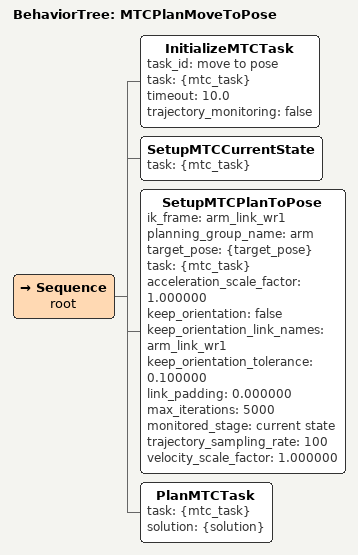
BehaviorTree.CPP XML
<root BTCPP_format="4" >
     <TreeNodeParams>
        <Param name="target_pose"/>
        <Param name="solution"/>
      </TreeNodeParams>
     <BehaviorTree ID="MTCPlanMoveToPose">
        <Sequence name="root">
          <InitializeMTCTask task_id="move to pose" task="{mtc_task}" timeout="10.0" trajectory_monitoring="false"/>
          <SetupMTCCurrentState task="{mtc_task}"/>
          <SetupMTCPlanToPose
            ik_frame="arm_link_wr1"
            planning_group_name="arm"
            target_pose="{target_pose}"
            task="{mtc_task}"
            acceleration_scale_factor="1.000000"
            keep_orientation="false"
            keep_orientation_link_names="arm_link_wr1"
            keep_orientation_tolerance="0.100000"
            link_padding="0.000000"
            max_iterations="5000"
            monitored_stage="current state"
            trajectory_sampling_rate="100"
            velocity_scale_factor="1.000000"
          />
          <PlanMTCTask task="{mtc_task}" solution="{solution}"/>
        </Sequence>
     </BehaviorTree>
 </root>
